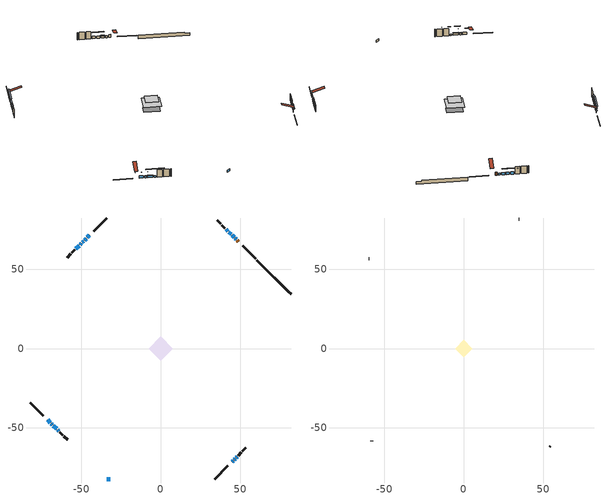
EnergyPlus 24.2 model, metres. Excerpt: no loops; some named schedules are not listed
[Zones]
conditioned space
 floor adiabatic (AdiabaticFloorConstruction): -7.63,0 0,7.63 7.63,0 0,-7.63 z3.14
 floor foundation (Slab1 construction): -5.42,1.5 -1.5,5.42 5.42,-1.5 1.5,-5.42 z-1.62
 wall outside (RimJoist1 construction): 34.05,-82.2 42.31,-73.93 / -82.2,-34.05 -73.93,-42.31 / -34.05,82.2 -42.31,73.93 / 59.86,56.38 51.59,64.65 z0.7:1
 wall outside (AdiabaticWallConstruction 1): 48.89,67.35 48.08,68.16 z0.7:2.73
 wall outside (AdiabaticWallConstruction): 47.43,68.81 46.86,69.39 / 47.54,-68.7 48.12,-68.13 / -34.05,-82.2 -31.77,-82.2 z0.7:1.92; 45.01,-71.23 45.55,-70.69 z0.7:1.79; -71.23,-45.01 -69.51,-46.73 / 42.3,73.94 41.11,75.13 / -49.96,66.28 -50.83,65.42 z0.7:2.28; -68.85,-47.39 -68.31,-47.93 z0.7:1.87; 46.2,70.04 44.91,71.34 / -45.01,71.23 -46.3,69.94 z0.7:2.05; 46.21,-70.04 46.89,-69.35 z0.7:2.35; -67.66,-48.59 -65.64,-50.6 z0.7:2.07; -46.96,69.28 -47.91,68.33 / -64.99,-51.25 -64.23,-52.01 z0.7:1.62; 44.25,71.99 42.96,73.29 / -51.48,64.76 -53.42,62.82 z0.7:2.25; -48.57,67.67 -49.31,66.93 z0.7:1.84
 wall outside (Wall1 construction): 48.77,-67.47 50.75,-65.49 / -63.58,-52.67 -61.59,-54.65 / -54.08,62.16 -56.06,60.18 / 40.46,75.78 38.48,77.77 z0.7:5.58
 wall outside (Wall2 construction): 51.41,-64.83 53.67,-62.58 / -60.94,-55.3 -58.68,-57.56 / -56.72,59.52 -58.97,57.27 / 37.82,78.42 35.56,80.68 z0.7:5.58
 wall foundation (FoundationWall1 construction): 60.51,55.73,-1.62 60.51,55.73,0.7 80.03,36.21,0.7 80.03,36.21,-0.02 82.2,34.05,-0.02 82.2,34.05,-1.62
 window (WindowConstruction 13): 47.43,68.82 46.86,69.38 z0.7:1.92
 window (WindowConstruction 5): 45.01,-71.23 45.55,-70.69 z0.7:1.79
 window (WindowConstruction 6): -71.23,-45.01 -69.51,-46.73 z0.7:2.28
 window (WindowConstruction 7): -68.85,-47.39 -68.31,-47.93 z0.7:1.87
 window (WindowConstruction 8): 46.2,70.04 44.91,71.33 z0.7:2.05
 window (WindowConstruction 9): -45.01,71.23 -46.3,69.94 z0.7:2.05
 window (WindowConstruction 10): 46.21,-70.04 46.89,-69.35 z0.7:2.35
 window (WindowConstruction 14): 47.55,-68.7 48.11,-68.13 z0.7:1.92
 window (WindowConstruction 11): -67.65,-48.59 -65.64,-50.6 z0.7:2.07
 window (WindowConstruction 12): -34.05,-82.2 -31.77,-82.2 z0.7:1.92
 window (WindowConstruction 15): -46.96,69.28 -47.91,68.33 z0.7:1.61
 window (WindowConstruction 16): -64.99,-51.25 -64.23,-52.01 z0.7:1.61
 window (WindowConstruction): 44.25,71.99 42.96,73.29 z0.7:2.25
 window (WindowConstruction 1): 42.3,73.94 41.11,75.13 z0.7:2.28
 window (WindowConstruction 2): -48.57,67.67 -49.31,66.93 z0.7:1.84
 window (WindowConstruction 3): -49.96,66.28 -50.83,65.42 z0.7:2.28
 window (WindowConstruction 4): -51.48,64.76 -53.42,62.82 z0.7:2.25
 door (Door): 48.89,67.35 48.08,68.16 z0.7:2.73
 ceiling adiabatic (AdiabaticFloorConstruction): 0,-7.63 7.63,0 0,7.63 -7.63,0 z3.14
attic - vented
 floor to conditioned space (Floor1 construction Reversed): -5.4,0 0,5.4 5.4,0 0,-5.4 z5.58
 wall outside (Wall3 construction): 54.32,-61.92 54.53,-61.72 / -58.03,-58.22 -57.82,-58.42 / -59.63,56.61 -59.83,56.41 / 34.91,81.33 34.7,81.54 z0.7:5.58
 roof outside (Roof1 construction): 44.35,-71.89,5.58 39.1,-66.63,8.05 37.71,-68.02,8.05 42.97,-73.27,5.58; -71.89,-44.35,5.58 -66.63,-39.1,8.05 -68.02,-37.71,8.05 -73.27,-42.97,5.58; -44.35,71.89,5.58 -39.1,66.63,8.05 -37.71,68.02,8.05 -42.97,73.27,5.58; 49.55,66.69,5.58 44.29,61.44,8.05 45.68,60.05,8.05 50.93,65.31,5.58
shading: 47.37,-68.87 43.19,-73.05 43.48,-73.35 47.66,-69.16 z4.37; -67.68,-48.56 -73.05,-43.19 -73.35,-43.48 -67.97,-48.85 z4.85; -68.17,-48.07 -68.99,-47.25 -69.28,-47.54 -68.46,-48.36 z2.07; 44.76,71.48 46.34,69.9 46.63,70.19 45.06,71.77 z2.25; -46.45,69.8 -44.87,71.37 -45.16,71.66 -46.74,70.09 z2.25; 47.03,-69.21 46.06,-70.18 46.35,-70.47 47.32,-69.5 z2.55; -65.5,-50.74 -67.8,-48.44 -68.09,-48.74 -65.79,-51.03 z2.27; -51.46,64.78 -43.41,72.83 -43.7,73.12 -51.75,65.07 z6.63; -60.68,-55.56 -68.54,-47.7 -68.83,-48 -60.97,-55.85 z6.63; 41.13,75.11 46.07,70.17 46.36,70.46 41.42,75.4 z4.83; 39.29,76.95 44.12,72.12 44.41,72.41 39.58,77.24 z4.85; -51.13,65.11 -46.75,69.5 -47.04,69.79 -51.42,65.4 z4.42; -52.65,63.59 -48.14,68.1 -48.43,68.39 -52.94,63.88 z4.85; -55.25,61 -49.66,66.58 -49.95,66.87 -55.54,61.29 z4.83
[Building]
Building 1: Terrain=Suburbs
[Site:Location]
Fredericton_NB: Latitude {deg}=45.87; Longitude {deg}=-66.54; Time Zone {hr}=-4; Elevation {m}=21; Keep Site Location Information=Yes
[Site:GroundTemperature:Shallow]
1.40444, -0.745387, -0.917552, 0.102649, 4.19819, 8.27465, 11.8087, 14.0475, 14.2377, 12.4168, 8.97287, 5.02146
[Site:WaterMainsTemperature]
Calculation Method=Schedule; Temperature Schedule=mains temperature schedule
[Material] Roughness=Rough; Thermal Absorptance=0.9
Name | Thickness {m} | Conductivity {W/m-K} | Density {kg/m3} | Specific Heat {J/kg-K} | Solar Absorptance | Visible Absorptance
asphalt or fiberglass shingles | 0.00635 | 0.162714 | 1121.4 | 1465.45 | 0.4 | 0.4
ceiling loosefill ins | 0.254 | 0.0480833 | 16.02 | 1046.75 | 0.7 | 0.7
ceiling stud and cavity | 0.1397 | 0.162576 | 65.682 | 1177.47 | 0.7 | 0.7
concrete 4.0 in. | 0.1016 | 1.803125 | 2242.8 | 837.4 | 0.7 | 0.7
concrete 8.0 in. | 0.2032 | 1.803125 | 2242.8 | 837.4 | 0.7 | 0.7
door material | 0.04445 | 0.053851 | 512.64 | 1214.23 | 0.7 | 0.7
exterior vertical ins | 0.041904 | 0.029427 | 32.04 | 1214.23 | 0.7 | 0.7
floor covering | 0.0127 | 0.0433444 | 54.468 | 1339.84 | 0.6 | 0.6
floor rigid ins; wall rigid ins 1 | 0.512978 | 0.029427 | 32.04 | 1214.23 | 0.7 | 0.7
floor stud and cavity | 0.1397 | 1.75129 | 37.0049 | 1207.88 | 0.7 | 0.7
furniture material conditioned space 1 | 0.1524 | 0.115458 | 640.8 | 1214.23 | 0.6 | 0.6
gypsum board | 0.0127 | 0.160291 | 801 | 837.4 | 0.6 | 0.6
gypsum board 1 | 0.0127 | 0.160291 | 801 | 837.4 | 0.7 | 0.7
osb sheathing 0.5 in. | 0.0127 | 0.115458 | 512.64 | 1214.23 | 0.7 | 0.7
osb sheathing 0.75 in. | 0.01905 | 0.115458 | 512.64 | 1214.23 | 0.7 | 0.7
osb sheathing 2.0 in. | 0.0508 | 0.115458 | 512.64 | 1214.23 | 0.7 | 0.7
rim joist rigid ins | 0.103632 | 0.029427 | 32.04 | 1214.23 | 0.7 | 0.7
rim joist stud and cavity | 0.0508 | 0.14676 | 125.044 | 1163.47 | 0.6 | 0.6
wall rigid ins | 0.051816 | 0.029427 | 32.04 | 1214.23 | 0.7 | 0.7
wall stud and cavity | 0.1397 | 0.0923614 | 139.0536 | 1170.24 | 0.7 | 0.7
wall stud and cavity 1 | 0.1397 | 0.092577 | 139.0536 | 1170.24 | 0.7 | 0.7
wall stud and cavity 2 | 0.0889 | 6.1454 | 50.32683 | 1063.81 | 0.6 | 0.6
wall stud and cavity 3 | 0.0889 | 0.380278 | 52.3479 | 1209.89 | 0.7 | 0.7
wall stud and cavity 4 | 0.0889 | 0.391764 | 83.0341 | 1211.67 | 0.7 | 0.7
wood siding | 0.0254 | 0.102417 | 544.68 | 1172.36 | 0.4 | 0.4
wood siding 1 | 0.00254 | 0.102417 | 544.68 | 1172.36 | 0.4 | 0.4
wood siding 2; wood siding 3; wood siding 4 | 0.0254 | 0.102417 | 544.68 | 1172.36 | 0.7 | 0.7
[WindowMaterial:SimpleGlazingSystem]
Name | U-Factor {W/m2-K} | Solar Heat Gain Coefficient
WindowMaterial | 2.3558 | 0.53
WindowMaterial 1 | 2.2536 | 0.57
WindowMaterial 10 | 2.26325 | 0.59
WindowMaterial 11 | 3.30346 | 0.66
WindowMaterial 12 | 3.30346 | 0.64
WindowMaterial 2 | 2.407472 | 0.51
WindowMaterial 3 | 2.30186 | 0.55
WindowMaterial 4 | 2.47447 | 0.48
WindowMaterial 5 | 2.45744 | 0.49
WindowMaterial 6 | 2.38646 | 0.52
WindowMaterial 7 | 2.33252 | 0.54
WindowMaterial 8 | 2.18376 | 0.6
WindowMaterial 9 | 2.24792 | 0.57
[Construction]
AdiabaticFloorConstruction: floor stud and cavity, floor rigid ins, osb sheathing 0.75 in., floor covering
AdiabaticWallConstruction: wood siding 3, wall rigid ins 1, wall stud and cavity 3, gypsum board
AdiabaticWallConstruction 1: wood siding 4, wall rigid ins 1, wall stud and cavity 3, gypsum board
Door: door material
Floor1 construction Reversed: gypsum board, ceiling stud and cavity, ceiling loosefill ins
FoundationWall1 construction: concrete 8.0 in., gypsum board 1
furniture construction conditioned space 1: furniture material conditioned space 1
PartitionWallConstruction: gypsum board, wall stud and cavity 4, gypsum board
RimJoist1 construction: wood siding 2, rim joist rigid ins, osb sheathing 2.0 in., rim joist stud and cavity
Roof1 construction: asphalt or fiberglass shingles
Slab1 construction: concrete 4.0 in.
Wall1 construction: wood siding, wall rigid ins, osb sheathing 0.5 in., wall stud and cavity, gypsum board
Wall2 construction: wood siding, wall rigid ins, osb sheathing 0.5 in., wall stud and cavity 1, gypsum board
Wall3 construction: wood siding 1, wall stud and cavity 2
WindowConstruction; WindowConstruction 4: WindowMaterial
WindowConstruction 1: WindowMaterial 1
WindowConstruction 10: WindowMaterial 7
WindowConstruction 11: WindowMaterial 8
WindowConstruction 12: WindowMaterial 9
WindowConstruction 13; WindowConstruction 14: WindowMaterial 10
WindowConstruction 15: WindowMaterial 11
WindowConstruction 16: WindowMaterial 12
WindowConstruction 2: WindowMaterial 2
WindowConstruction 3; WindowConstruction 6: WindowMaterial 3
WindowConstruction 5: WindowMaterial 4
WindowConstruction 7: WindowMaterial 5
WindowConstruction 8; WindowConstruction 9: WindowMaterial 6
[Zone] Multiplier=1; Part of Total Floor Area=Yes
Name | Volume {m3}
attic - vented | 23.419
conditioned space | 432
[Space]
Name | Zone | Volume {m3}
attic - vented 1 | attic - vented | 23.419
conditioned space 1 | conditioned space | 432
[ZoneInfiltration:EffectiveLeakageArea]
infil attic - vented 1: Zone or Space=attic - vented 1; Schedule=Always On Discrete; Effective Air Leakage Area {cm2}=2329.2; Stack Coefficient=0.000511404; Wind Coefficient=1.52793e-05
[ZoneMixing]
whole house fan mix: Zone or Space=attic - vented; Schedule=Always On Continuous; Design Flow Rate Calculation Method=Flow/Zone; Design Flow Rate {m3/s}=0; Source Zone or Space=conditioned space
[SurfaceProperty:ExposedFoundationPerimeter]
Slab1: Exposed Perimeter Calculation Method=TotalExposedPerimeter; Total Exposed Perimeter {m}=30.662
[InternalMass] Zone or ZoneList=conditioned space; Space or SpaceList=conditioned space 1
Name | Construction | Surface Area {m2}
furniture mass conditioned space 1 | furniture construction conditioned space 1 | 68.3202
partition wall mass | PartitionWallConstruction | 170.8
[Lights]
interior lighting: Zone or ZoneList or Space or SpaceList=conditioned space 1; Schedule=interior lighting schedule; Design Level Calculation Method=LightingLevel; Lighting Level {W}=343.2; Return Air Fraction=0; Fraction Radiant=0.6; Fraction Visible=0.2; Fraction Replaceable=1
[People]
occupants: Zone or ZoneList or Space or SpaceList=conditioned space 1; Number of People Schedule=occupants schedule; Number of People Calculation Method=People; Number of People=3; Fraction Radiant=0.314171; Sensible Heat Fraction=0.56303; Activity Level Schedule=occupants activity schedule; Carbon Dioxide Generation Rate {m3/s-W}=0; Enable ASHRAE 55 Comfort Warnings=No; Mean Radiant Temperature Calculation Type=EnclosureAveraged
[ElectricEquipment] Zone or ZoneList or Space or SpaceList=conditioned space 1; Design Level Calculation Method=EquipmentLevel
Name | Schedule | Design Level {W} | Fraction Latent | Fraction Radiant | Fraction Lost
clothes dryer | clothes dryer schedule | 140.772 | 0.015 | 0.081 | 0.85
clothes washer | clothes washer schedule | 32.1985 | 0.03 | 0.162 | 0.7
cooking range | cooking range schedule | 215.147 | 0.08 | 0.432 | 0.2
dishwasher | dishwasher schedule | 66.8632 | 0.3 | 0.18 | 0.4
fridge | fridge schedule | 72.9452 | 0 | 0.6 | 0
mech vent house fan | mech vent house fan schedule | 19.9167 | 0 | 0 | 0.5
mech vent house fan cfis | mech vent house fan cfis schedule | 0 | 0 | 0 | 0
misc plug loads | misc plug loads schedule | 494.7 | 0.045 | 0.513 | 0.1
whole house fan | Always On Discrete | 0 | 0 | 0 | 1
[OtherEquipment] Zone or ZoneList or Space or SpaceList=conditioned space 1; Design Level Calculation Method=EquipmentLevel
Name | Fuel Type | Schedule | Design Level {W} | Fraction Latent | Fraction Radiant | Fraction Lost
clothes dryer 1 | Electricity | clothes dryer schedule | 0 | 0.015 | 0.081 | 0.85
cooking range 1 | Electricity | cooking range schedule | 0 | 0.08 | 0.432 | 0.2
general water use latent | None | general water use schedule | 62.594 | 1 | 0 | 0
general water use sensible | None | general water use schedule | -61.6891 | 0 | 0.6 | 0
mech vent house fan latent load | None | Always On Discrete | 0 | 1 | 0 | 0
mech vent house fan sensible load | None | Always On Discrete | 0 | 0 | 0 | 0
water heater energy adjustment1 | Electricity | Always On Discrete | 0.01 | 0 | 0 | 1
[ZoneInfiltration:DesignFlowRate] Zone or ZoneList or Space or SpaceList=conditioned space 1; Schedule=Always On Discrete; Design Flow Rate Calculation Method=Flow/Zone; Design Flow Rate {m3/s}=0
infil flow; natural vent flow; whole house fan flow
[Foundation:Kiva]
Foundation Kiva 1: Initial Indoor Air Temperature {C}=18; Wall Height Above Grade {m}=0.699973; Wall Depth Below Slab {m}=0.2032; Custom Block Material Name 1=exterior vertical ins; Custom Block Depth 1 {m}=2.31999; Custom Block X Position 1 {m}=0.2159; Custom Block Z Position 1 {m}=0
[Foundation:Kiva:Settings]
Soil Conductivity {W/m-K}=0.849921; Soil Density {kg/m3}=1842.3; Soil Specific Heat {J/kg-K}=418.7; Ground Solar Absorptivity=0.9; Ground Thermal Absorptivity=0.9; Ground Surface Roughness {m}=0.03; Far-Field Width {m}=40; Deep-Ground Boundary Condition=ZeroFlux; Deep-Ground Depth {m}=40; Minimum Cell Dimension {m}=0.2; Maximum Cell Growth Coefficient=3; Simulation Timestep=Timestep
[Exterior:Lights]
exterior lighting: Schedule=exterior lighting schedule; Design Level {W}=75.6
[Schedule:Constant]
Name | Hourly Value
Always On Continuous; mech vent house fan schedule; mech vent house fan cfis schedule; Always On Discrete | 1
occupants activity schedule | 117.228
fridge schedule | 0
[Schedule:Week:Daily]
interior lighting schedule Week Rule - Jan1-Jan27: interior lighting schedule day, interior lighting schedule day, interior lighting schedule day, interior lighting schedule day, interior lighting schedule day, interior lighting schedule day, interior lighting schedule day, interior lighting schedule default day, interior lighting schedule default day, interior lighting schedule default day, interior lighting schedule default day, interior lighting schedule default day
interior lighting schedule Week Rule - Jan28-Feb3: interior lighting schedule day, interior lighting schedule day, interior lighting schedule day, interior lighting schedule day, interior lighting schedule day 1, interior lighting schedule day 1, interior lighting schedule day 1, interior lighting schedule default day, interior lighting schedule default day, interior lighting schedule default day, interior lighting schedule default day, interior lighting schedule default day
interior lighting schedule Week Rule - Feb4-Feb24: interior lighting schedule day 1, interior lighting schedule day 1, interior lighting schedule day 1, interior lighting schedule day 1, interior lighting schedule day 1, interior lighting schedule day 1, interior lighting schedule day 1, interior lighting schedule default day, interior lighting schedule default day, interior lighting schedule default day, interior lighting schedule default day, interior lighting schedule default day
interior lighting schedule Week Rule - Feb25-Mar3: interior lighting schedule day 1, interior lighting schedule day 1, interior lighting schedule day 1, interior lighting schedule day 1, interior lighting schedule day 2, interior lighting schedule day 2, interior lighting schedule day 2, interior lighting schedule default day, interior lighting schedule default day, interior lighting schedule default day, interior lighting schedule default day, interior lighting schedule default day
interior lighting schedule Week Rule - Mar4-Mar31: interior lighting schedule day 2, interior lighting schedule day 2, interior lighting schedule day 2, interior lighting schedule day 2, interior lighting schedule day 2, interior lighting schedule day 2, interior lighting schedule day 2, interior lighting schedule default day, interior lighting schedule default day, interior lighting schedule default day, interior lighting schedule default day, interior lighting schedule default day
interior lighting schedule Week Rule - Apr1-Apr28: interior lighting schedule day 3, interior lighting schedule day 3, interior lighting schedule day 3, interior lighting schedule day 3, interior lighting schedule day 3, interior lighting schedule day 3, interior lighting schedule day 3, interior lighting schedule default day, interior lighting schedule default day, interior lighting schedule default day, interior lighting schedule default day, interior lighting schedule default day
interior lighting schedule Week Rule - Apr29-May5: interior lighting schedule day 3, interior lighting schedule day 3, interior lighting schedule day 4, interior lighting schedule day 4, interior lighting schedule day 4, interior lighting schedule day 4, interior lighting schedule day 4, interior lighting schedule default day, interior lighting schedule default day, interior lighting schedule default day, interior lighting schedule default day, interior lighting schedule default day
interior lighting schedule Week Rule - May6-May26: interior lighting schedule day 4, interior lighting schedule day 4, interior lighting schedule day 4, interior lighting schedule day 4, interior lighting schedule day 4, interior lighting schedule day 4, interior lighting schedule day 4, interior lighting schedule default day, interior lighting schedule default day, interior lighting schedule default day, interior lighting schedule default day, interior lighting schedule default day
interior lighting schedule Week Rule - May27-Jun2: interior lighting schedule day 4, interior lighting schedule day 4, interior lighting schedule day 4, interior lighting schedule day 4, interior lighting schedule day 4, interior lighting schedule day 5, interior lighting schedule day 5, interior lighting schedule default day, interior lighting schedule default day, interior lighting schedule default day, interior lighting schedule default day, interior lighting schedule default day
interior lighting schedule Week Rule - Jun3-Jun30: interior lighting schedule day 5, interior lighting schedule day 5, interior lighting schedule day 5, interior lighting schedule day 5, interior lighting schedule day 5, interior lighting schedule day 5, interior lighting schedule day 5, interior lighting schedule default day, interior lighting schedule default day, interior lighting schedule default day, interior lighting schedule default day, interior lighting schedule default day
interior lighting schedule Week Rule - Jul1-Jul28: interior lighting schedule day 6, interior lighting schedule day 6, interior lighting schedule day 6, interior lighting schedule day 6, interior lighting schedule day 6, interior lighting schedule day 6, interior lighting schedule day 6, interior lighting schedule default day, interior lighting schedule default day, interior lighting schedule default day, interior lighting schedule default day, interior lighting schedule default day
interior lighting schedule Week Rule - Jul29-Aug4: interior lighting schedule day 6, interior lighting schedule day 6, interior lighting schedule day 6, interior lighting schedule day 7, interior lighting schedule day 7, interior lighting schedule day 7, interior lighting schedule day 7, interior lighting schedule default day, interior lighting schedule default day, interior lighting schedule default day, interior lighting schedule default day, interior lighting schedule default day
interior lighting schedule Week Rule - Aug5-Aug25: interior lighting schedule day 7, interior lighting schedule day 7, interior lighting schedule day 7, interior lighting schedule day 7, interior lighting schedule day 7, interior lighting schedule day 7, interior lighting schedule day 7, interior lighting schedule default day, interior lighting schedule default day, interior lighting schedule default day, interior lighting schedule default day, interior lighting schedule default day
interior lighting schedule Week Rule - Aug26-Sep1: interior lighting schedule day 7, interior lighting schedule day 7, interior lighting schedule day 7, interior lighting schedule day 7, interior lighting schedule day 7, interior lighting schedule day 7, interior lighting schedule day 8, interior lighting schedule default day, interior lighting schedule default day, interior lighting schedule default day, interior lighting schedule default day, interior lighting schedule default day
interior lighting schedule Week Rule - Sep2-Sep29: interior lighting schedule day 8, interior lighting schedule day 8, interior lighting schedule day 8, interior lighting schedule day 8, interior lighting schedule day 8, interior lighting schedule day 8, interior lighting schedule day 8, interior lighting schedule default day, interior lighting schedule default day, interior lighting schedule default day, interior lighting schedule default day, interior lighting schedule default day
interior lighting schedule Week Rule - Sep30-Oct6: interior lighting schedule day 8, interior lighting schedule day 9, interior lighting schedule day 9, interior lighting schedule day 9, interior lighting schedule day 9, interior lighting schedule day 9, interior lighting schedule day 9, interior lighting schedule default day, interior lighting schedule default day, interior lighting schedule default day, interior lighting schedule default day, interior lighting schedule default day
interior lighting schedule Week Rule - Oct7-Oct27: interior lighting schedule day 9, interior lighting schedule day 9, interior lighting schedule day 9, interior lighting schedule day 9, interior lighting schedule day 9, interior lighting schedule day 9, interior lighting schedule day 9, interior lighting schedule default day, interior lighting schedule default day, interior lighting schedule default day, interior lighting schedule default day, interior lighting schedule default day
interior lighting schedule Week Rule - Oct28-Nov3: interior lighting schedule day 9, interior lighting schedule day 9, interior lighting schedule day 9, interior lighting schedule day 9, interior lighting schedule day 10, interior lighting schedule day 10, interior lighting schedule day 10, interior lighting schedule default day, interior lighting schedule default day, interior lighting schedule default day, interior lighting schedule default day, interior lighting schedule default day
interior lighting schedule Week Rule - Nov4-Nov24: interior lighting schedule day 10, interior lighting schedule day 10, interior lighting schedule day 10, interior lighting schedule day 10, interior lighting schedule day 10, interior lighting schedule day 10, interior lighting schedule day 10, interior lighting schedule default day, interior lighting schedule default day, interior lighting schedule default day, interior lighting schedule default day, interior lighting schedule default day
interior lighting schedule Week Rule - Nov25-Dec1: interior lighting schedule day 10, interior lighting schedule day 10, interior lighting schedule day 10, interior lighting schedule day 10, interior lighting schedule day 10, interior lighting schedule day 10, interior lighting schedule day 11, interior lighting schedule default day, interior lighting schedule default day, interior lighting schedule default day, interior lighting schedule default day, interior lighting schedule default day
interior lighting schedule Week Rule - Dec2-Dec31: interior lighting schedule day 11, interior lighting schedule day 11, interior lighting schedule day 11, interior lighting schedule day 11, interior lighting schedule day 11, interior lighting schedule day 11, interior lighting schedule day 11, interior lighting schedule default day, interior lighting schedule default day, interior lighting schedule default day, interior lighting schedule default day, interior lighting schedule default day
occupants schedule Week Rule - Jan1-Dec31: occupants schedule day, occupants schedule day, occupants schedule day, occupants schedule day, occupants schedule day, occupants schedule day, occupants schedule day, occupants schedule default day, occupants schedule default day, occupants schedule default day, occupants schedule default day, occupants schedule default day
clothes dryer schedule Week Rule - Jan1-Dec31: clothes dryer schedule day, clothes dryer schedule day, clothes dryer schedule day, clothes dryer schedule day, clothes dryer schedule day, clothes dryer schedule day, clothes dryer schedule day, clothes dryer schedule default day, clothes dryer schedule default day, clothes dryer schedule default day, clothes dryer schedule default day, clothes dryer schedule default day
clothes washer schedule Week Rule - Jan1-Dec31: clothes washer schedule day, clothes washer schedule day, clothes washer schedule day, clothes washer schedule day, clothes washer schedule day, clothes washer schedule day, clothes washer schedule day, clothes washer schedule default day, clothes washer schedule default day, clothes washer schedule default day, clothes washer schedule default day, clothes washer schedule default day
cooking range schedule Week Rule - Jan1-Dec31: cooking range schedule day, cooking range schedule day, cooking range schedule day, cooking range schedule day, cooking range schedule day, cooking range schedule day, cooking range schedule day, cooking range schedule default day, cooking range schedule default day, cooking range schedule default day, cooking range schedule default day, cooking range schedule default day
dishwasher schedule Week Rule - Jan1-Dec31: dishwasher schedule day, dishwasher schedule day, dishwasher schedule day, dishwasher schedule day, dishwasher schedule day, dishwasher schedule day, dishwasher schedule day, dishwasher schedule default day, dishwasher schedule default day, dishwasher schedule default day, dishwasher schedule default day, dishwasher schedule default day
misc plug loads schedule Week Rule - Jan1-Dec31: misc plug loads schedule day, misc plug loads schedule day, misc plug loads schedule day, misc plug loads schedule day, misc plug loads schedule day, misc plug loads schedule day, misc plug loads schedule day, misc plug loads schedule default day, misc plug loads schedule default day, misc plug loads schedule default day, misc plug loads schedule default day, misc plug loads schedule default day
general water use schedule Week Rule - Jan1-Dec31: general water use schedule day, general water use schedule day, general water use schedule day, general water use schedule day, general water use schedule day, general water use schedule day, general water use schedule day, general water use schedule default day, general water use schedule default day, general water use schedule default day, general water use schedule default day, general water use schedule default day
exterior lighting schedule Week Rule - Jan1-Jan27: exterior lighting schedule day, exterior lighting schedule day, exterior lighting schedule day, exterior lighting schedule day, exterior lighting schedule day, exterior lighting schedule day, exterior lighting schedule day, exterior lighting schedule default day, exterior lighting schedule default day, exterior lighting schedule default day, exterior lighting schedule default day, exterior lighting schedule default day
exterior lighting schedule Week Rule - Jan28-Feb3: exterior lighting schedule day, exterior lighting schedule day, exterior lighting schedule day, exterior lighting schedule day, exterior lighting schedule day 1, exterior lighting schedule day 1, exterior lighting schedule day 1, exterior lighting schedule default day, exterior lighting schedule default day, exterior lighting schedule default day, exterior lighting schedule default day, exterior lighting schedule default day
exterior lighting schedule Week Rule - Feb4-Feb24: exterior lighting schedule day 1, exterior lighting schedule day 1, exterior lighting schedule day 1, exterior lighting schedule day 1, exterior lighting schedule day 1, exterior lighting schedule day 1, exterior lighting schedule day 1, exterior lighting schedule default day, exterior lighting schedule default day, exterior lighting schedule default day, exterior lighting schedule default day, exterior lighting schedule default day
exterior lighting schedule Week Rule - Feb25-Mar3: exterior lighting schedule day 1, exterior lighting schedule day 1, exterior lighting schedule day 1, exterior lighting schedule day 1, exterior lighting schedule day 2, exterior lighting schedule day 2, exterior lighting schedule day 2, exterior lighting schedule default day, exterior lighting schedule default day, exterior lighting schedule default day, exterior lighting schedule default day, exterior lighting schedule default day
exterior lighting schedule Week Rule - Mar4-Mar31: exterior lighting schedule day 2, exterior lighting schedule day 2, exterior lighting schedule day 2, exterior lighting schedule day 2, exterior lighting schedule day 2, exterior lighting schedule day 2, exterior lighting schedule day 2, exterior lighting schedule default day, exterior lighting schedule default day, exterior lighting schedule default day, exterior lighting schedule default day, exterior lighting schedule default day
exterior lighting schedule Week Rule - Apr1-Apr28: exterior lighting schedule day 3, exterior lighting schedule day 3, exterior lighting schedule day 3, exterior lighting schedule day 3, exterior lighting schedule day 3, exterior lighting schedule day 3, exterior lighting schedule day 3, exterior lighting schedule default day, exterior lighting schedule default day, exterior lighting schedule default day, exterior lighting schedule default day, exterior lighting schedule default day
exterior lighting schedule Week Rule - Apr29-May5: exterior lighting schedule day 3, exterior lighting schedule day 3, exterior lighting schedule day 4, exterior lighting schedule day 4, exterior lighting schedule day 4, exterior lighting schedule day 4, exterior lighting schedule day 4, exterior lighting schedule default day, exterior lighting schedule default day, exterior lighting schedule default day, exterior lighting schedule default day, exterior lighting schedule default day
exterior lighting schedule Week Rule - May6-May26: exterior lighting schedule day 4, exterior lighting schedule day 4, exterior lighting schedule day 4, exterior lighting schedule day 4, exterior lighting schedule day 4, exterior lighting schedule day 4, exterior lighting schedule day 4, exterior lighting schedule default day, exterior lighting schedule default day, exterior lighting schedule default day, exterior lighting schedule default day, exterior lighting schedule default day
exterior lighting schedule Week Rule - May27-Jun2: exterior lighting schedule day 4, exterior lighting schedule day 4, exterior lighting schedule day 4, exterior lighting schedule day 4, exterior lighting schedule day 4, exterior lighting schedule day 5, exterior lighting schedule day 5, exterior lighting schedule default day, exterior lighting schedule default day, exterior lighting schedule default day, exterior lighting schedule default day, exterior lighting schedule default day
exterior lighting schedule Week Rule - Jun3-Jun30: exterior lighting schedule day 5, exterior lighting schedule day 5, exterior lighting schedule day 5, exterior lighting schedule day 5, exterior lighting schedule day 5, exterior lighting schedule day 5, exterior lighting schedule day 5, exterior lighting schedule default day, exterior lighting schedule default day, exterior lighting schedule default day, exterior lighting schedule default day, exterior lighting schedule default day
exterior lighting schedule Week Rule - Jul1-Jul28: exterior lighting schedule day 6, exterior lighting schedule day 6, exterior lighting schedule day 6, exterior lighting schedule day 6, exterior lighting schedule day 6, exterior lighting schedule day 6, exterior lighting schedule day 6, exterior lighting schedule default day, exterior lighting schedule default day, exterior lighting schedule default day, exterior lighting schedule default day, exterior lighting schedule default day
exterior lighting schedule Week Rule - Jul29-Aug4: exterior lighting schedule day 6, exterior lighting schedule day 6, exterior lighting schedule day 6, exterior lighting schedule day 7, exterior lighting schedule day 7, exterior lighting schedule day 7, exterior lighting schedule day 7, exterior lighting schedule default day, exterior lighting schedule default day, exterior lighting schedule default day, exterior lighting schedule default day, exterior lighting schedule default day
exterior lighting schedule Week Rule - Aug5-Aug25: exterior lighting schedule day 7, exterior lighting schedule day 7, exterior lighting schedule day 7, exterior lighting schedule day 7, exterior lighting schedule day 7, exterior lighting schedule day 7, exterior lighting schedule day 7, exterior lighting schedule default day, exterior lighting schedule default day, exterior lighting schedule default day, exterior lighting schedule default day, exterior lighting schedule default day
exterior lighting schedule Week Rule - Aug26-Sep1: exterior lighting schedule day 7, exterior lighting schedule day 7, exterior lighting schedule day 7, exterior lighting schedule day 7, exterior lighting schedule day 7, exterior lighting schedule day 7, exterior lighting schedule day 8, exterior lighting schedule default day, exterior lighting schedule default day, exterior lighting schedule default day, exterior lighting schedule default day, exterior lighting schedule default day
exterior lighting schedule Week Rule - Sep2-Sep29: exterior lighting schedule day 8, exterior lighting schedule day 8, exterior lighting schedule day 8, exterior lighting schedule day 8, exterior lighting schedule day 8, exterior lighting schedule day 8, exterior lighting schedule day 8, exterior lighting schedule default day, exterior lighting schedule default day, exterior lighting schedule default day, exterior lighting schedule default day, exterior lighting schedule default day
exterior lighting schedule Week Rule - Sep30-Oct6: exterior lighting schedule day 8, exterior lighting schedule day 9, exterior lighting schedule day 9, exterior lighting schedule day 9, exterior lighting schedule day 9, exterior lighting schedule day 9, exterior lighting schedule day 9, exterior lighting schedule default day, exterior lighting schedule default day, exterior lighting schedule default day, exterior lighting schedule default day, exterior lighting schedule default day
exterior lighting schedule Week Rule - Oct7-Oct27: exterior lighting schedule day 9, exterior lighting schedule day 9, exterior lighting schedule day 9, exterior lighting schedule day 9, exterior lighting schedule day 9, exterior lighting schedule day 9, exterior lighting schedule day 9, exterior lighting schedule default day, exterior lighting schedule default day, exterior lighting schedule default day, exterior lighting schedule default day, exterior lighting schedule default day
exterior lighting schedule Week Rule - Oct28-Nov3: exterior lighting schedule day 9, exterior lighting schedule day 9, exterior lighting schedule day 9, exterior lighting schedule day 9, exterior lighting schedule day 10, exterior lighting schedule day 10, exterior lighting schedule day 10, exterior lighting schedule default day, exterior lighting schedule default day, exterior lighting schedule default day, exterior lighting schedule default day, exterior lighting schedule default day
exterior lighting schedule Week Rule - Nov4-Nov24: exterior lighting schedule day 10, exterior lighting schedule day 10, exterior lighting schedule day 10, exterior lighting schedule day 10, exterior lighting schedule day 10, exterior lighting schedule day 10, exterior lighting schedule day 10, exterior lighting schedule default day, exterior lighting schedule default day, exterior lighting schedule default day, exterior lighting schedule default day, exterior lighting schedule default day
[Schedule:Year]
interior lighting schedule: interior lighting schedule Week Rule - Jan1-Jan27, 1, 1, 1, 27, interior lighting schedule Week Rule - Jan28-Feb3, 1, 28, 2, 3, interior lighting schedule Week Rule - Feb4-Feb24, 2, 4, 2, 24, interior lighting schedule Week Rule - Feb25-Mar3, 2, 25, 3, 3, interior lighting schedule Week Rule - Mar4-Mar31, 3, 4, 3, 31, interior lighting schedule Week Rule - Apr1-Apr28, 4, 1, 4, 28, interior lighting schedule Week Rule - Apr29-May5, 4, 29, 5, 5, interior lighting schedule Week Rule - May6-May26, 5, 6, 5, 26, interior lighting schedule Week Rule - May27-Jun2, 5, 27, 6, 2, interior lighting schedule Week Rule - Jun3-Jun30, 6, 3, 6, 30, interior lighting schedule Week Rule - Jul1-Jul28, 7, 1, 7, 28, interior lighting schedule Week Rule - Jul29-Aug4, 7, 29, 8, 4, interior lighting schedule Week Rule - Aug5-Aug25, 8, 5, 8, 25, interior lighting schedule Week Rule - Aug26-Sep1, 8, 26, 9, 1, interior lighting schedule Week Rule - Sep2-Sep29, 9, 2, 9, 29, interior lighting schedule Week Rule - Sep30-Oct6, 9, 30, 10, 6, interior lighting schedule Week Rule - Oct7-Oct27, 10, 7, 10, 27, interior lighting schedule Week Rule - Oct28-Nov3, 10, 28, 11, 3, interior lighting schedule Week Rule - Nov4-Nov24, 11, 4, 11, 24, interior lighting schedule Week Rule - Nov25-Dec1, 11, 25, 12, 1, interior lighting schedule Week Rule - Dec2-Dec31, 12, 2, 12, 31
occupants schedule: occupants schedule Week Rule - Jan1-Dec31, 1, 1, 12, 31
clothes dryer schedule: clothes dryer schedule Week Rule - Jan1-Dec31, 1, 1, 12, 31
clothes washer schedule: clothes washer schedule Week Rule - Jan1-Dec31, 1, 1, 12, 31
cooking range schedule: cooking range schedule Week Rule - Jan1-Dec31, 1, 1, 12, 31
dishwasher schedule: dishwasher schedule Week Rule - Jan1-Dec31, 1, 1, 12, 31
misc plug loads schedule: misc plug loads schedule Week Rule - Jan1-Dec31, 1, 1, 12, 31
general water use schedule: general water use schedule Week Rule - Jan1-Dec31, 1, 1, 12, 31
exterior lighting schedule: exterior lighting schedule Week Rule - Jan1-Jan27, 1, 1, 1, 27, exterior lighting schedule Week Rule - Jan28-Feb3, 1, 28, 2, 3, exterior lighting schedule Week Rule - Feb4-Feb24, 2, 4, 2, 24, exterior lighting schedule Week Rule - Feb25-Mar3, 2, 25, 3, 3, exterior lighting schedule Week Rule - Mar4-Mar31, 3, 4, 3, 31, exterior lighting schedule Week Rule - Apr1-Apr28, 4, 1, 4, 28, exterior lighting schedule Week Rule - Apr29-May5, 4, 29, 5, 5, exterior lighting schedule Week Rule - May6-May26, 5, 6, 5, 26, exterior lighting schedule Week Rule - May27-Jun2, 5, 27, 6, 2, exterior lighting schedule Week Rule - Jun3-Jun30, 6, 3, 6, 30, exterior lighting schedule Week Rule - Jul1-Jul28, 7, 1, 7, 28, exterior lighting schedule Week Rule - Jul29-Aug4, 7, 29, 8, 4, exterior lighting schedule Week Rule - Aug5-Aug25, 8, 5, 8, 25, exterior lighting schedule Week Rule - Aug26-Sep1, 8, 26, 9, 1, exterior lighting schedule Week Rule - Sep2-Sep29, 9, 2, 9, 29, exterior lighting schedule Week Rule - Sep30-Oct6, 9, 30, 10, 6, exterior lighting schedule Week Rule - Oct7-Oct27, 10, 7, 10, 27, exterior lighting schedule Week Rule - Oct28-Nov3, 10, 28, 11, 3, exterior lighting schedule Week Rule - Nov4-Nov24, 11, 4, 11, 24, exterior lighting schedule Week Rule - Nov25-Dec1, 11, 25, 12, 1, exterior lighting schedule Week Rule - Dec2-Dec31, 12, 2, 12, 31
[Schedule:Compact]
mains temperature schedule: Through: 01/01, For: AllDays, Until: 24:00, 6.14222, Through: 01/02, For: AllDays, Until: 24:00, 6.07056, Through: 01/03, For: AllDays, Until: 24:00, 6.00056, Through: 01/04, For: AllDays, Until: 24:00, 5.93111, Through: 01/05, For: AllDays, Until: 24:00, 5.86333, Through: 01/06, For: AllDays, Until: 24:00, 5.79611, Through: 01/07, For: AllDays, Until: 24:00, 5.73056, Through: 01/08, For: AllDays, Until: 24:00, 5.66611, Through: 01/09, For: AllDays, Until: 24:00, 5.60278, Through: 01/10, For: AllDays, Until: 24:00, 5.54056, Through: 01/11, For: AllDays, Until: 24:00, 5.48, Through: 01/12, For: AllDays, Until: 24:00, 5.42056, Through: 01/13, For: AllDays, Until: 24:00, 5.36222, Through: 01/14, For: AllDays, Until: 24:00, 5.30556, Through: 01/15, For: AllDays, Until: 24:00, 5.25, Through: 01/16, For: AllDays, Until: 24:00, 5.19611, Through: 01/17, For: AllDays, Until: 24:00, 5.14333, Through: 01/18, For: AllDays, Until: 24:00, 5.09167, Through: 01/19, For: AllDays, Until: 24:00, 5.04167, Through: 01/20, For: AllDays, Until: 24:00, 4.99333, Through: 01/21, For: AllDays, Until: 24:00, 4.94611, Through: 01/22, For: AllDays, Until: 24:00, 4.90056, Through: 01/23, For: AllDays, Until: 24:00, 4.85611, Through: 01/24, For: AllDays, Until: 24:00, 4.81389, Through: 01/25, For: AllDays, Until: 24:00, 4.77222, Through: 01/26, For: AllDays, Until: 24:00, 4.73278, Through: 01/27, For: AllDays, Until: 24:00, 4.69444, Through: 01/28, For: AllDays, Until: 24:00, 4.65778, Through: 01/29, For: AllDays, Until: 24:00, 4.62278, Through: 01/30, For: AllDays, Until: 24:00, 4.58889, Through: 01/31, For: AllDays, Until: 24:00, 4.55667, Through: 02/01, For: AllDays, Until: 24:00, 4.52611, Through: 02/02, For: AllDays, Until: 24:00, 4.49722, Through: 02/03, For: AllDays, Until: 24:00, 4.47, Through: 02/04, For: AllDays, Until: 24:00, 4.44389, Through: 02/05, For: AllDays, Until: 24:00, 4.42, Through: 02/06, For: AllDays, Until: 24:00, 4.39722, Through: 02/07, For: AllDays, Until: 24:00, 4.37611, Through: 02/08, For: AllDays, Until: 24:00, 4.35722, Through: 02/09, For: AllDays, Until: 24:00, 4.33944, Through: 02/10, For: AllDays, Until: 24:00, 4.32333, Through: 02/11, For: AllDays, Until: 24:00, 4.30889, Through: 02/12, For: AllDays, Until: 24:00, 4.29556, Through: 02/13, For: AllDays, Until: 24:00, 4.28444, Through: 02/14, For: AllDays, Until: 24:00, 4.275, Through: 02/15, For: AllDays, Until: 24:00, 4.26722, Through: 02/16, For: AllDays, Until: 24:00, 4.26056, Through: 02/17, For: AllDays, Until: 24:00, 4.25611, Through: 02/18, For: AllDays, Until: 24:00, 4.25333, Through: 02/19, For: AllDays, Until: 24:00, 4.25167, Through: 02/20, For: AllDays, Until: 24:00, 4.25222, Through: 02/21, For: AllDays, Until: 24:00, 4.25389, Through: 02/22, For: AllDays, Until: 24:00, 4.25778, Through: 02/23, For: AllDays, Until: 24:00, 4.26278, Through: 02/24, For: AllDays, Until: 24:00, 4.27, Through: 02/25, For: AllDays, Until: 24:00, 4.27833, Through: 02/26, For: AllDays, Until: 24:00, 4.28889, Through: 02/27, For: AllDays, Until: 24:00, 4.30056, Through: 02/28, For: AllDays, Until: 24:00, 4.31389, Through: 03/01, For: AllDays, Until: 24:00, 4.32944, Through: 03/02, For: AllDays, Until: 24:00, 4.34611, Through: 03/03, For: AllDays, Until: 24:00, 4.36444, Through: 03/04, For: AllDays, Until: 24:00, 4.38444, Through: 03/05, For: AllDays, Until: 24:00, 4.40611, Through: 03/06, For: AllDays, Until: 24:00, 4.42944, Through: 03/07, For: AllDays, Until: 24:00, 4.45389, Through: 03/08, For: AllDays, Until: 24:00, 4.48056, Through: 03/09, For: AllDays, Until: 24:00, 4.50833, Through: 03/10, For: AllDays, Until: 24:00, 4.53778, Through: 03/11, For: AllDays, Until: 24:00, 4.56889, Through: 03/12, For: AllDays, Until: 24:00, 4.60167, Through: 03/13, For: AllDays, Until: 24:00, 4.63611, Through: 03/14, For: AllDays, Until: 24:00, 4.67167, Through: 03/15, For: AllDays, Until: 24:00, 4.70889, Through: 03/16, For: AllDays, Until: 24:00, 4.74778, Through: 03/17, For: AllDays, Until: 24:00, 4.78833, Through: 03/18, For: AllDays, Until: 24:00, 4.83, Through: 03/19, For: AllDays, Until: 24:00, 4.87333, Through: 03/20, For: AllDays, Until: 24:00, 4.91833, Through: 03/21, For: AllDays, Until: 24:00, 4.96444, Through: 03/22, For: AllDays, Until: 24:00, 5.01222, Through: 03/23, For: AllDays, Until: 24:00, 5.06111, Through: 03/24, For: AllDays, Until: 24:00, 5.11167, Through: 03/25, For: AllDays, Until: 24:00, 5.16389, Through: 03/26, For: AllDays, Until: 24:00, 5.21722, Through: 03/27, For: AllDays, Until: 24:00, 5.27167, Through: 03/28, For: AllDays, Until: 24:00, 5.32778, Through: 03/29, For: AllDays, Until: 24:00, 5.385, Through: 03/30, For: AllDays, Until: 24:00, 5.44389, Through: 03/31, For: AllDays, Until: 24:00, 5.50333, Through: 04/01, For: AllDays, Until: 24:00, 5.565, Through: 04/02, For: AllDays, Until: 24:00, 5.62722, Through: 04/03, For: AllDays, Until: 24:00, 5.69111, Through: 04/04, For: AllDays, Until: 24:00, 5.75611, Through: 04/05, For: AllDays, Until: 24:00, 5.82222, Through: 04/06, For: AllDays, Until: 24:00, 5.88944, Through: 04/07, For: AllDays, Until: 24:00, 5.95833, Through: 04/08, For: AllDays, Until: 24:00, 6.02778, Through: 04/09, For: AllDays, Until: 24:00, 6.09833, Through: 04/10, For: AllDays, Until: 24:00, 6.17056, Through: 04/11, For: AllDays, Until: 24:00, 6.24333, Through: 04/12, For: AllDays, Until: 24:00, 6.31778, Through: 04/13, For: AllDays, Until: 24:00, 6.39278, Through: 04/14, For: AllDays, Until: 24:00, 6.46889, Through: 04/15, For: AllDays, Until: 24:00, 6.54611, Through: 04/16, For: AllDays, Until: 24:00, 6.62389, Through: 04/17, For: AllDays, Until: 24:00, 6.70278, Through: 04/18, For: AllDays, Until: 24:00, 6.78278, Through: 04/19, For: AllDays, Until: 24:00, 6.86389, Through: 04/20, For: AllDays, Until: 24:00, 6.94556, Through: 04/21, For: AllDays, Until: 24:00, 7.02833, Through: 04/22, For: AllDays, Until: 24:00, 7.11167, Through: 04/23, For: AllDays, Until: 24:00, 7.19556, Through: 04/24, For: AllDays, Until: 24:00, 7.28056, Through: 04/25, For: AllDays, Until: 24:00, 7.36667, Through: 04/26, For: AllDays, Until: 24:00, 7.45333, Through: 04/27, For: AllDays, Until: 24:00, 7.54056, Through: 04/28, For: AllDays, Until: 24:00, 7.62833, Through: 04/29, For: AllDays, Until: 24:00, 7.71667, Through: 04/30, For: AllDays, Until: 24:00, 7.80611, Through: 05/01, For: AllDays, Until: 24:00, 7.89556, Through: 05/02, For: AllDays, Until: 24:00, 7.98611, Through: 05/03, For: AllDays, Until: 24:00, 8.07667, Through: 05/04, For: AllDays, Until: 24:00, 8.16833, Through: 05/05, For: AllDays, Until: 24:00, 8.26, Through: 05/06, For: AllDays, Until: 24:00, 8.35222, Through: 05/07, For: AllDays, Until: 24:00, 8.445, Through: 05/08, For: AllDays, Until: 24:00, 8.53833, Through: 05/09, For: AllDays, Until: 24:00, 8.63222, Through: 05/10, For: AllDays, Until: 24:00, 8.72611, Through: 05/11, For: AllDays, Until: 24:00, 8.82, Through: 05/12, For: AllDays, Until: 24:00, 8.915, Through: 05/13, For: AllDays, Until: 24:00, 9.00944, Through: 05/14, For: AllDays, Until: 24:00, 9.10444, Through: 05/15, For: AllDays, Until: 24:00, 9.2, Through: 05/16, For: AllDays, Until: 24:00, 9.29556, Through: 05/17, For: AllDays, Until: 24:00, 9.39111, Through: 05/18, For: AllDays, Until: 24:00, 9.48667, Through: 05/19, For: AllDays, Until: 24:00, 9.58278, Through: 05/20, For: AllDays, Until: 24:00, 9.67889, Through: 05/21, For: AllDays, Until: 24:00, 9.77444, Through: 05/22, For: AllDays, Until: 24:00, 9.87056, Through: 05/23, For: AllDays, Until: 24:00, 9.96667, Through: 05/24, For: AllDays, Until: 24:00, 10.0628, Through: 05/25, For: AllDays, Until: 24:00, 10.1583, Through: 05/26, For: AllDays, Until: 24:00, 10.2544, Through: 05/27, For: AllDays, Until: 24:00, 10.35, Through: 05/28, For: AllDays, Until: 24:00, 10.4456, Through: 05/29, For: AllDays, Until: 24:00, 10.5406, Through: 05/30, For: AllDays, Until: 24:00, 10.6361, Through: 05/31, For: AllDays, Until: 24:00, 10.7306, Through: 06/01, For: AllDays, Until: 24:00, 10.8256, Through: 06/02, For: AllDays, Until: 24:00, 10.92, Through: 06/03, For: AllDays, Until: 24:00, 11.0139, Through: 06/04, For: AllDays, Until: 24:00, 11.1072, Through: 06/05, For: AllDays, Until: 24:00, 11.2006, Through: 06/06, For: AllDays, Until: 24:00, 11.2933, Through: 06/07, For: AllDays, Until: 24:00, 11.3861, Through: 06/08, For: AllDays, Until: 24:00, 11.4778, Through: 06/09, For: AllDays, Until: 24:00, 11.5694, Through: 06/10, For: AllDays, Until: 24:00, 11.6606, Through: 06/11, For: AllDays, Until: 24:00, 11.7506, Through: 06/12, For: AllDays, Until: 24:00, 11.8406, Through: 06/13, For: AllDays, Until: 24:00, 11.93, Through: 06/14, For: AllDays, Until: 24:00, 12.0183, Through: 06/15, For: AllDays, Until: 24:00, 12.1067, Through: 06/16, For: AllDays, Until: 24:00, 12.1939, Through: 06/17, For: AllDays, Until: 24:00, 12.2806, Through: 06/18, For: AllDays, Until: 24:00, 12.3661, Through: 06/19, For: AllDays, Until: 24:00, 12.4517, Through: 06/20, For: AllDays, Until: 24:00, 12.5356, Through: 06/21, For: AllDays, Until: 24:00, 12.6194, Through: 06/22, For: AllDays, Until: 24:00, 12.7022, Through: 06/23, For: AllDays, Until: 24:00, 12.7839, Through: 06/24, For: AllDays, Until: 24:00, 12.865, Through: 06/25, For: AllDays, Until: 24:00, 12.945, Through: 06/26, For: AllDays, Until: 24:00, 13.0244, Through: 06/27, For: AllDays, Until: 24:00, 13.1028, Through: 06/28, For: AllDays, Until: 24:00, 13.18, Through: 06/29, For: AllDays, Until: 24:00, 13.2561, Through: 06/30, For: AllDays, Until: 24:00, 13.3311, Through: 07/01, For: AllDays, Until: 24:00, 13.4056, Through: 07/02, For: AllDays, Until: 24:00, 13.4789, Through: 07/03, For: AllDays, Until: 24:00, 13.5511, Through: 07/04, For: AllDays, Until: 24:00, 13.6217, Through: 07/05, For: AllDays, Until: 24:00, 13.6917, Through: 07/06, For: AllDays, Until: 24:00, 13.7606, Through: 07/07, For: AllDays, Until: 24:00, 13.8278, Through: 07/08, For: AllDays, Until: 24:00, 13.8944, Through: 07/09, For: AllDays, Until: 24:00, 13.9594, Through: 07/10, For: AllDays, Until: 24:00, 14.0233, Through: 07/11, For: AllDays, Until: 24:00, 14.0861, Through: 07/12, For: AllDays, Until: 24:00, 14.1478, Through: 07/13, For: AllDays, Until: 24:00, 14.2078, Through: 07/14, For: AllDays, Until: 24:00, 14.2667, Through: 07/15, For: AllDays, Until: 24:00, 14.3244, Through: 07/16, For: AllDays, Until: 24:00, 14.3806, Through: 07/17, For: AllDays, Until: 24:00, 14.4356, Through: 07/18, For: AllDays, Until: 24:00, 14.4889, Through: 07/19, For: AllDays, Until: 24:00, 14.5411, Through: 07/20, For: AllDays, Until: 24:00, 14.5917, Through: 07/21, For: AllDays, Until: 24:00, 14.6411, Through: 07/22, For: AllDays, Until: 24:00, 14.6889, Through: 07/23, For: AllDays, Until: 24:00, 14.7356, Through: 07/24, For: AllDays, Until: 24:00, 14.7806, Through: 07/25, For: AllDays, Until: 24:00, 14.8239, Through: 07/26, For: AllDays, Until: 24:00, 14.8661, Through: 07/27, For: AllDays, Until: 24:00, 14.9067, Through: 07/28, For: AllDays, Until: 24:00, 14.9456, Through: 07/29, For: AllDays, Until: 24:00, 14.9833, Through: 07/30, For: AllDays, Until: 24:00, 15.0194, Through: 07/31, For: AllDays, Until: 24:00, 15.0539, Through: 08/01, For: AllDays, Until: 24:00, 15.0867, Through: 08/02, For: AllDays, Until: 24:00, 15.1183, Through: 08/03, For: AllDays, Until: 24:00, 15.1483, Through: 08/04, For: AllDays, Until: 24:00, 15.1761, Through: 08/05, For: AllDays, Until: 24:00, 15.2028, Through: 08/06, For: AllDays, Until: 24:00, 15.2283, Through: 08/07, For: AllDays, Until: 24:00, 15.2517, Through: 08/08, For: AllDays, Until: 24:00, 15.2733, Through: 08/09, For: AllDays, Until: 24:00, 15.2939, Through: 08/10, For: AllDays, Until: 24:00, 15.3122, Through: 08/11, For: AllDays, Until: 24:00, 15.3294, Through: 08/12, For: AllDays, Until: 24:00, 15.345, Through: 08/13, For: AllDays, Until: 24:00, 15.3583, Through: 08/14, For: AllDays, Until: 24:00, 15.3706, Through: 08/15, For: AllDays, Until: 24:00, 15.3811, Through: 08/16, For: AllDays, Until: 24:00, 15.39, Through: 08/17, For: AllDays, Until: 24:00, 15.3972, Through: 08/18, For: AllDays, Until: 24:00, 15.4028, Through: 08/19, For: AllDays, Until: 24:00, 15.4067, Through: 08/20, For: AllDays, Until: 24:00, 15.4089, Through: 08/21, For: AllDays, Until: 24:00, 15.4094, Through: 08/22, For: AllDays, Until: 24:00, 15.4083, Through: 08/23, For: AllDays, Until: 24:00, 15.4056, Through: 08/24, For: AllDays, Until: 24:00, 15.4017, Through: 08/25, For: AllDays, Until: 24:00, 15.3956, Through: 08/26, For: AllDays, Until: 24:00, 15.3878, Through: 08/27, For: AllDays, Until: 24:00, 15.3783, Through: 08/28, For: AllDays, Until: 24:00, 15.3672, Through: 08/29, For: AllDays, Until: 24:00, 15.355, Through: 08/30, For: AllDays, Until: 24:00, 15.3406, Through: 08/31, For: AllDays, Until: 24:00, 15.325, Through: 09/01, For: AllDays, Until: 24:00, 15.3072, Through: 09/02, For: AllDays, Until: 24:00, 15.2883, Through: 09/03, For: AllDays, Until: 24:00, 15.2678, Through: 09/04, For: AllDays, Until: 24:00, 15.245, Through: 09/05, For: AllDays, Until: 24:00, 15.2211, Through: 09/06, For: AllDays, Until: 24:00, 15.1956, Through: 09/07, For: AllDays, Until: 24:00, 15.1689, Through: 09/08, For: AllDays, Until: 24:00, 15.14, Through: 09/09, For: AllDays, Until: 24:00, 15.1094, Through: 09/10, For: AllDays, Until: 24:00, 15.0778, Through: 09/11, For: AllDays, Until: 24:00, 15.0444, Through: 09/12, For: AllDays, Until: 24:00, 15.0094, Through: 09/13, For: AllDays, Until: 24:00, 14.9728, Through: 09/14, For: AllDays, Until: 24:00, 14.935, Through: 09/15, For: AllDays, Until: 24:00, 14.8956, Through: 09/16, For: AllDays, Until: 24:00, 14.8544, Through: 09/17, For: AllDays, Until: 24:00, 14.8122, Through: 09/18, For: AllDays, Until: 24:00, 14.7683, Through: 09/19, For: AllDays, Until: 24:00, 14.7228, Through: 09/20, For: AllDays, Until: 24:00, 14.6756, Through: 09/21, For: AllDays, Until: 24:00, 14.6278, Through: 09/22, For: AllDays, Until: 24:00, 14.5778, Through: 09/23, For: AllDays, Until: 24:00, 14.5267, Through: 09/24, For: AllDays, Until: 24:00, 14.4739, Through: 09/25, For: AllDays, Until: 24:00, 14.42, Through: 09/26, For: AllDays, Until: 24:00, 14.365, Through: 09/27, For: AllDays, Until: 24:00, 14.3083, Through: 09/28, For: AllDays, Until: 24:00, 14.2506, Through: 09/29, For: AllDays, Until: 24:00, 14.1911, Through: 09/30, For: AllDays, Until: 24:00, 14.1306, Through: 10/01, For: AllDays, Until: 24:00, 14.0689, Through: 10/02, For: AllDays, Until: 24:00, 14.0056, Through: 10/03, For: AllDays, Until: 24:00, 13.9417, Through: 10/04, For: AllDays, Until: 24:00, 13.8761, Through: 10/05, For: AllDays, Until: 24:00, 13.8094, Through: 10/06, For: AllDays, Until: 24:00, 13.7417, Through: 10/07, For: AllDays, Until: 24:00, 13.6722, Through: 10/08, For: AllDays, Until: 24:00, 13.6022, Through: 10/09, For: AllDays, Until: 24:00, 13.5311, Through: 10/10, For: AllDays, Until: 24:00, 13.4583, Through: 10/11, For: AllDays, Until: 24:00, 13.385, Through: 10/12, For: AllDays, Until: 24:00, 13.3106, Through: 10/13, For: AllDays, Until: 24:00, 13.235, Through: 10/14, For: AllDays, Until: 24:00, 13.1583, Through: 10/15, For: AllDays, Until: 24:00, 13.0806, Through: 10/16, For: AllDays, Until: 24:00, 13.0022, Through: 10/17, For: AllDays, Until: 24:00, 12.9228, Through: 10/18, For: AllDays, Until: 24:00, 12.8428, Through: 10/19, For: AllDays, Until: 24:00, 12.7611, Through: 10/20, For: AllDays, Until: 24:00, 12.6789, Through: 10/21, For: AllDays, Until: 24:00, 12.5961, Through: 10/22, For: AllDays, Until: 24:00, 12.5122, Through: 10/23, For: AllDays, Until: 24:00, 12.4278, Through: 10/24, For: AllDays, Until: 24:00, 12.3422, Through: 10/25, For: AllDays, Until: 24:00, 12.2561, Through: 10/26, For: AllDays, Until: 24:00, 12.1694, Through: 10/27, For: AllDays, Until: 24:00, 12.0822, Through: 10/28, For: AllDays, Until: 24:00, 11.9939, Through: 10/29, For: AllDays, Until: 24:00, 11.905, Through: 10/30, For: AllDays, Until: 24:00, 11.8156, Through: 10/31, For: AllDays, Until: 24:00, 11.7256, Through: 11/01, For: AllDays, Until: 24:00, 11.635, Through: 11/02, For: AllDays, Until: 24:00, 11.5439, Through: 11/03, For: AllDays, Until: 24:00, 11.4522, Through: 11/04, For: AllDays, Until: 24:00, 11.36, Through: 11/05, For: AllDays, Until: 24:00, 11.2678, Through: 11/06, For: AllDays, Until: 24:00, 11.1744, Through: 11/07, For: AllDays, Until: 24:00, 11.0811, Through: 11/08, For: AllDays, Until: 24:00, 10.9878, Through: 11/09, For: AllDays, Until: 24:00, 10.8933, Through: 11/10, For: AllDays, Until: 24:00, 10.7989, Through: 11/11, For: AllDays, Until: 24:00, 10.7044, Through: 11/12, For: AllDays, Until: 24:00, 10.6094, Through: 11/13, For: AllDays, Until: 24:00, 10.5144, Through: 11/14, For: AllDays, Until: 24:00, 10.4189, Through: 11/15, For: AllDays, Until: 24:00, 10.3233, Through: 11/16, For: AllDays, Until: 24:00, 10.2278, Through: 11/17, For: AllDays, Until: 24:00, 10.1317, Through: 11/18, For: AllDays, Until: 24:00, 10.0361, Through: 11/19, For: AllDays, Until: 24:00, 9.94, Through: 11/20, For: AllDays, Until: 24:00, 9.84389, Through: 11/21, For: AllDays, Until: 24:00, 9.74778, Through: 11/22, For: AllDays, Until: 24:00, 9.65222, Through: 11/23, For: AllDays, Until: 24:00, 9.55611, Through: 11/24, For: AllDays, Until: 24:00, 9.46, Through: 11/25, For: AllDays, Until: 24:00, 9.36444, Through: 11/26, For: AllDays, Until: 24:00, 9.26889, Through: 11/27, For: AllDays, Until: 24:00, 9.17333, Through: 11/28, For: AllDays, Until: 24:00, 9.07833, Through: 11/29, For: AllDays, Until: 24:00, 8.98333, Through: 11/30, For: AllDays, Until: 24:00, 8.88833, Through: 12/01, For: AllDays, Until: 24:00, 8.79389, Through: 12/02, For: AllDays, Until: 24:00, 8.7, Through: 12/03, For: AllDays, Until: 24:00, 8.60611, Through: 12/04, For: AllDays, Until: 24:00, 8.51222, Through: 12/05, For: AllDays, Until: 24:00, 8.41944, Through: 12/06, For: AllDays, Until: 24:00, 8.32667, Through: 12/07, For: AllDays, Until: 24:00, 8.23444, Through: 12/08, For: AllDays, Until: 24:00, 8.14278, Through: 12/09, For: AllDays, Until: 24:00, 8.05167, Through: 12/10, For: AllDays, Until: 24:00, 7.96056, Through: 12/11, For: AllDays, Until: 24:00, 7.87056, Through: 12/12, For: AllDays, Until: 24:00, 7.78111, Through: 12/13, For: AllDays, Until: 24:00, 7.69222, Through: 12/14, For: AllDays, Until: 24:00, 7.60333, Through: 12/15, For: AllDays, Until: 24:00, 7.51611, Through: 12/16, For: AllDays, Until: 24:00, 7.42889, Through: 12/17, For: AllDays, Until: 24:00, 7.34278, Through: 12/18, For: AllDays, Until: 24:00, 7.25722, Through: 12/19, For: AllDays, Until: 24:00, 7.17222, Through: 12/20, For: AllDays, Until: 24:00, 7.08833, Through: 12/21, For: AllDays, Until: 24:00, 7.005, Through: 12/22, For: AllDays, Until: 24:00, 6.92278, Through: 12/23, For: AllDays, Until: 24:00, 6.84111, Through: 12/24, For: AllDays, Until: 24:00, 6.76056, Through: 12/25, For: AllDays, Until: 24:00, 6.68111, Through: 12/26, For: AllDays, Until: 24:00, 6.60222, Through: 12/27, For: AllDays, Until: 24:00, 6.52444, Through: 12/28, For: AllDays, Until: 24:00, 6.44722, Through: 12/29, For: AllDays, Until: 24:00, 6.37167, Through: 12/30, For: AllDays, Until: 24:00, 6.29667, Through: 12/31, For: AllDays, Until: 24:00, 6.22278
